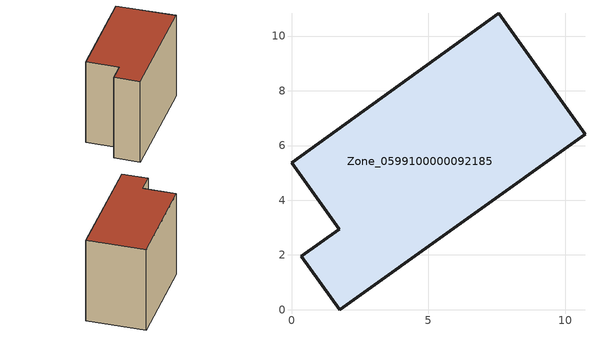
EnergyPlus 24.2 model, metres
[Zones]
Zone_0599100000092185
 floor ground (C_G): 0.36,1.95 1.74,2.94 0,5.38 7.58,10.83 10.72,6.42 1.75,0 z0
 wall outside (C_F): 1.74,2.94 0.36,1.95 1.75,0 10.72,6.42 7.58,10.83 0,5.38 1.74,2.94 z0:8.23
 roof outside (C_R): 7.58,10.83 0,5.38 1.74,2.94 0.36,1.95 1.75,0 10.72,6.42 z8.23
[BUILDING]
Pand.0599100000092185: North Axis=0; Terrain=City; Loads Convergence Tolerance Value=0.04; Temperature Convergence Tolerance Value=0.4; Solar Distribution=FullExterior; Maximum Number of Warmup Days=25; Minimum Number of Warmup Days=1
[Site:Location]
Rotterdam.The.Hague.AP_ZH_NLD Design_Conditions: Latitude=51.96; Longitude=4.45; Time Zone=1; Elevation=-4.5
[SITE:GROUNDTEMPERATURE:BUILDINGSURFACE]
18, 18, 18, 18, 18, 18, 18, 18, 18, 18, 18, 18
[MATERIAL] Thermal Absorptance=0.9; Solar Absorptance=0.7; Visible Absorptance=0.7
Name | Roughness | Thickness | Conductivity | Density | Specific Heat
G.TI.1975-1991 | MediumSmooth | 0.15 | 0.288461 | 540 | 1210
F.TI.1975-1991 | Rough | 0.3 | 0.230769 | 1920 | 840
R.TI.1975-1991 | MediumRough | 0.2 | 0.153846 | 1500 | 1000
[CONSTRUCTION]
C_G: G.TI.1975-1991
C_F: F.TI.1975-1991
C_R: R.TI.1975-1991
[ZONE]
Zone_0599100000092185: Type=1; Multiplier=1; Ceiling Height=Autocalculate; Volume=Autocalculate; Floor Area=autocalculate; Part of Total Floor Area=Yes
[ZONEINFILTRATION:DESIGNFLOWRATE]
Infil_Zone_0599100000092185: Zone or ZoneList or Space or SpaceList=Zone_0599100000092185; Schedule=AlwaysOn; Design Flow Rate Calculation Method=Flow/Area; Flow Rate per Floor Area=0.003; Constant Term Coefficient=1; Temperature Term Coefficient=0; Velocity Term Coefficient=0; Velocity Squared Term Coefficient=0
[HVACTEMPLATE:ZONE:IDEALLOADSAIRSYSTEM]
Zone_0599100000092185: Maximum Heating Supply Air Temperature=50; Minimum Cooling Supply Air Temperature=13; Maximum Heating Supply Air Humidity Ratio=0.0156; Minimum Cooling Supply Air Humidity Ratio=0.0077; Heating Limit=NoLimit; Cooling Limit=NoLimit; Dehumidification Control Type=ConstantSensibleHeatRatio; Cooling Sensible Heat Ratio=0.7; Dehumidification Setpoint=60; Humidification Control Type=None; Humidification Setpoint=30; Outdoor Air Method=None; Outdoor Air Flow Rate per Person=0.00944; Outdoor Air Flow Rate per Zone Floor Area=0; Outdoor Air Flow Rate per Zone=0; Demand Controlled Ventilation Type=None; Outdoor Air Economizer Type=NoEconomizer; Heat Recovery Type=None; Sensible Heat Recovery Effectiveness=0.7; Latent Heat Recovery Effectiveness=0.65
[ZONECONTROL:THERMOSTAT]
ThermostatControl_Zone_0599100000092185: Zone or ZoneList=Zone_0599100000092185; Control Type Schedule=DualSetpointControlType; Control 1=Thermostat_Zone_0599100000092185; Temperature Difference Between Cutout And Setpoint=0
[THERMOSTATSETPOINT:DUALSETPOINT]
Thermostat_Zone_0599100000092185: Heating Setpoint Temperature Schedule=HeatingSetpoint_Zone_0599100000092185; Cooling Setpoint Temperature Schedule=CoolingSetpoint_Zone_0599100000092185
[SCHEDULE:COMPACT]
HeatingSetpoint_Zone_0599100000092185: Through: 12/31, For: AllDays, Until: 24:00, 21
CoolingSetpoint_Zone_0599100000092185: Through: 12/31, For: AllDays, Until: 24:00, 24
DualSetpointControlType: Through: 12/31, For: AllDays, Until: 24:00, 4
AlwaysOn: Through: 12/31, For: AllDays, Until: 24:00, 1
